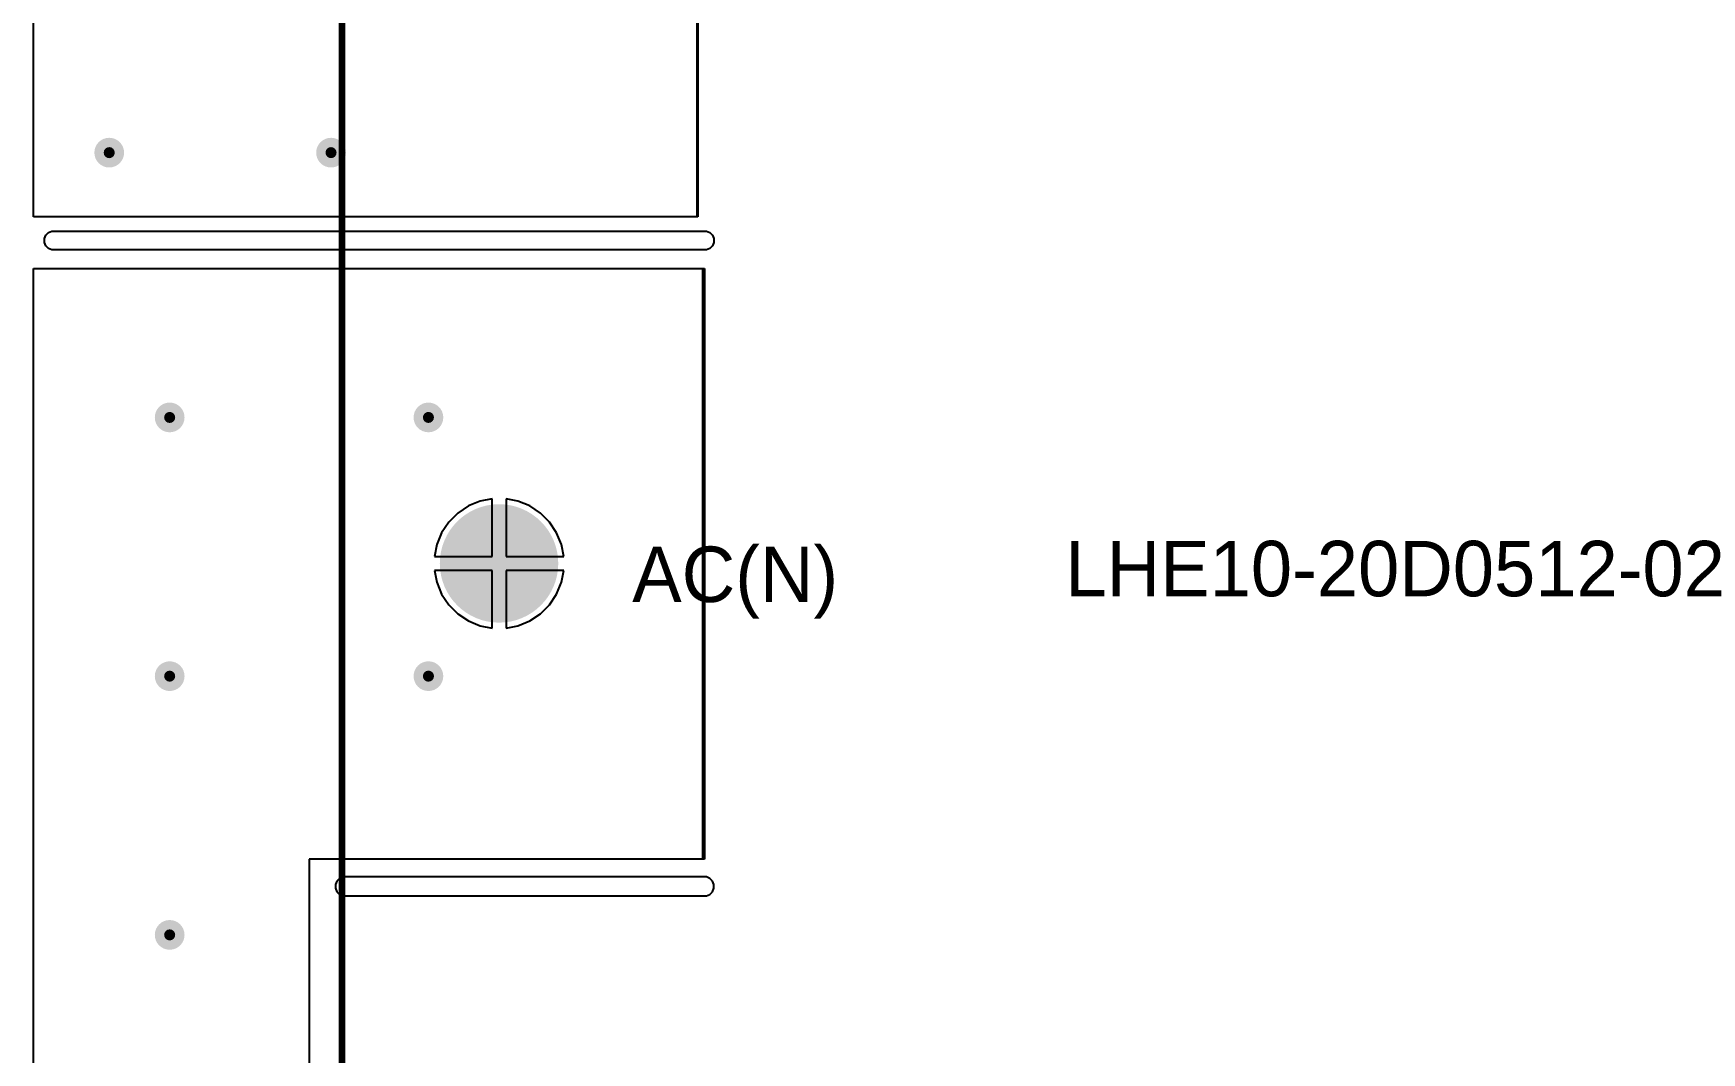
# Model space of a CAD drawing. Header units: millimetres. Extents: x -3 to 175, y -4 to 177.
# Drawn here: x -2.81 to 42.32, y 37.34 to 64.91 of the extents above; entities that cross this region are included whole.
import ezdxf

# ---------------------------------------------------------------- set-up
doc = ezdxf.new("R2010")
doc.units = ezdxf.units.MM
for name, color, linetype in [('BottomLayer', 5, 'Continuous'), ('BottomSolder', 6, 'Continuous'), ('MultiLayer', 9, 'Continuous'), ('PadHoleLayer', 156, 'Continuous'), ('TopLayer', 1, 'Continuous'), ('TopOverlay', 2, 'Continuous'), ('TopSolder', 216, 'Continuous'), ('ViaHoleLayer', 16, 'Continuous')]:
    doc.layers.add(name, color=color, linetype=linetype)

# ---------------------------------------------------------------- blocks, each defined once
blk = doc.blocks.new('LHE10_20D0512_02_44')
at = {"layer": 'BottomLayer'}
h = blk.add_hatch(color=5, dxfattribs=at)
edge = h.paths.add_edge_path()
edge.add_arc((-23.5, 0), 1.5, 0, 360)
at = {"layer": 'BottomSolder'}
h = blk.add_hatch(color=6, dxfattribs=at)
edge = h.paths.add_edge_path()
edge.add_arc((-23.5, 0), 1.602, 0, 360)
at = {"layer": 'MultiLayer'}
h = blk.add_hatch(color=9, dxfattribs=at)
edge = h.paths.add_edge_path()
edge.add_arc((-23.5, 0), 1.5, 0, 360)
at = {"layer": 'PadHoleLayer'}
h = blk.add_hatch(color=156, dxfattribs=at)
edge = h.paths.add_edge_path()
edge.add_arc((-23.5, 0), 0.75, 0, 360)
at = {"layer": 'TopLayer'}
h = blk.add_hatch(color=1, dxfattribs=at)
edge = h.paths.add_edge_path()
edge.add_arc((-23.5, 0), 1.5, 0, 360)
at = {"layer": 'TopSolder'}
h = blk.add_hatch(color=216, dxfattribs=at)
edge = h.paths.add_edge_path()
edge.add_arc((-23.5, 0), 1.602, 0, 360)
at = {"layer": 'TopOverlay', "const_width": 0.175}
blk.add_lwpolyline([(-27.75, -22.75), (-27.75, 22.75)], dxfattribs=at)
at = {"layer": 'TopOverlay'}
for s, p in [('AC(N)', (-19.897, -1.044)), ('LHE10-20D0512-02', (-8.179, -0.889))]:
    blk.add_text(s, height=1.5, rotation=360, dxfattribs=at).set_placement(p)

msp = doc.modelspace()

# ---------------------------------------------------------------- hatches: boundary and pattern name
at = {"layer": 'BottomLayer'}
h = msp.add_hatch(color=5, dxfattribs=at)
edge = h.paths.add_edge_path()
edge.add_arc((-0.762, 61.685), 0.3, 0, 360)
h = msp.add_hatch(color=5, dxfattribs=at)
edge = h.paths.add_edge_path()
edge.add_arc((5.238, 61.685), 0.3, 0, 360)
h = msp.add_hatch(color=5, dxfattribs=at)
edge = h.paths.add_edge_path()
edge.add_arc((0.873, 54.521), 0.3, 0, 360)
h = msp.add_hatch(color=5, dxfattribs=at)
edge = h.paths.add_edge_path()
edge.add_arc((7.873, 54.521), 0.3, 0, 360)
h = msp.add_hatch(color=5, dxfattribs=at)
edge = h.paths.add_edge_path()
edge.add_arc((0.873, 47.521), 0.3, 0, 360)
h = msp.add_hatch(color=5, dxfattribs=at)
edge = h.paths.add_edge_path()
edge.add_arc((7.873, 47.521), 0.3, 0, 360)
h = msp.add_hatch(color=5, dxfattribs=at)
edge = h.paths.add_edge_path()
edge.add_arc((0.873, 40.521), 0.3, 0, 360)
at = {"layer": 'BottomSolder'}
h = msp.add_hatch(color=6, dxfattribs=at)
edge = h.paths.add_edge_path()
edge.add_arc((-0.762, 61.685), 0.402, 0, 360)
h = msp.add_hatch(color=6, dxfattribs=at)
edge = h.paths.add_edge_path()
edge.add_arc((5.238, 61.685), 0.402, 0, 360)
h = msp.add_hatch(color=6, dxfattribs=at)
edge = h.paths.add_edge_path()
edge.add_arc((0.873, 54.521), 0.402, 0, 360)
h = msp.add_hatch(color=6, dxfattribs=at)
edge = h.paths.add_edge_path()
edge.add_arc((7.873, 54.521), 0.402, 0, 360)
h = msp.add_hatch(color=6, dxfattribs=at)
edge = h.paths.add_edge_path()
edge.add_arc((0.873, 47.521), 0.402, 0, 360)
h = msp.add_hatch(color=6, dxfattribs=at)
edge = h.paths.add_edge_path()
edge.add_arc((7.873, 47.521), 0.402, 0, 360)
h = msp.add_hatch(color=6, dxfattribs=at)
edge = h.paths.add_edge_path()
edge.add_arc((0.873, 40.521), 0.402, 0, 360)
at = {"layer": 'TopLayer'}
h = msp.add_hatch(color=1, dxfattribs=at)
edge = h.paths.add_edge_path()
edge.add_arc((-0.762, 61.685), 0.3, 0, 360)
h = msp.add_hatch(color=1, dxfattribs=at)
edge = h.paths.add_edge_path()
edge.add_arc((5.238, 61.685), 0.3, 0, 360)
h = msp.add_hatch(color=1, dxfattribs=at)
edge = h.paths.add_edge_path()
edge.add_arc((0.873, 54.521), 0.3, 0, 360)
h = msp.add_hatch(color=1, dxfattribs=at)
edge = h.paths.add_edge_path()
edge.add_arc((7.873, 54.521), 0.3, 0, 360)
h = msp.add_hatch(color=1, dxfattribs=at)
edge = h.paths.add_edge_path()
edge.add_arc((0.873, 47.521), 0.3, 0, 360)
h = msp.add_hatch(color=1, dxfattribs=at)
edge = h.paths.add_edge_path()
edge.add_arc((7.873, 47.521), 0.3, 0, 360)
h = msp.add_hatch(color=1, dxfattribs=at)
edge = h.paths.add_edge_path()
edge.add_arc((0.873, 40.521), 0.3, 0, 360)
at = {"layer": 'TopSolder'}
h = msp.add_hatch(color=216, dxfattribs=at)
edge = h.paths.add_edge_path()
edge.add_arc((-0.762, 61.685), 0.402, 0, 360)
h = msp.add_hatch(color=216, dxfattribs=at)
edge = h.paths.add_edge_path()
edge.add_arc((5.238, 61.685), 0.402, 0, 360)
h = msp.add_hatch(color=216, dxfattribs=at)
edge = h.paths.add_edge_path()
edge.add_arc((0.873, 54.521), 0.402, 0, 360)
h = msp.add_hatch(color=216, dxfattribs=at)
edge = h.paths.add_edge_path()
edge.add_arc((7.873, 54.521), 0.402, 0, 360)
h = msp.add_hatch(color=216, dxfattribs=at)
edge = h.paths.add_edge_path()
edge.add_arc((0.873, 47.521), 0.402, 0, 360)
h = msp.add_hatch(color=216, dxfattribs=at)
edge = h.paths.add_edge_path()
edge.add_arc((7.873, 47.521), 0.402, 0, 360)
h = msp.add_hatch(color=216, dxfattribs=at)
edge = h.paths.add_edge_path()
edge.add_arc((0.873, 40.521), 0.402, 0, 360)
at = {"layer": 'ViaHoleLayer'}
h = msp.add_hatch(color=16, dxfattribs=at)
edge = h.paths.add_edge_path()
edge.add_arc((-0.762, 61.685), 0.15, 0, 360)
h = msp.add_hatch(color=16, dxfattribs=at)
edge = h.paths.add_edge_path()
edge.add_arc((5.238, 61.685), 0.15, 0, 360)
h = msp.add_hatch(color=16, dxfattribs=at)
edge = h.paths.add_edge_path()
edge.add_arc((0.873, 54.521), 0.15, 0, 360)
h = msp.add_hatch(color=16, dxfattribs=at)
edge = h.paths.add_edge_path()
edge.add_arc((7.873, 54.521), 0.15, 0, 360)
h = msp.add_hatch(color=16, dxfattribs=at)
edge = h.paths.add_edge_path()
edge.add_arc((0.873, 47.521), 0.15, 0, 360)
h = msp.add_hatch(color=16, dxfattribs=at)
edge = h.paths.add_edge_path()
edge.add_arc((7.873, 47.521), 0.15, 0, 360)
h = msp.add_hatch(color=16, dxfattribs=at)
edge = h.paths.add_edge_path()
edge.add_arc((0.873, 40.521), 0.15, 0, 360)

# ---------------------------------------------------------------- linework, layer by layer
at = {"layer": 'BottomLayer'}
for p, q in [((-2.814, 59.944), (-2.814, 88.976)), ((15.164, 88.976), (15.164, 59.944)), ((15.164, 59.944), (-2.814, 59.944)), ((-2.814, -3.272), (-2.814, 58.547)), ((-2.814, 58.547), (15.342, 58.547)), ((15.342, 58.547), (15.342, 42.57)), ((8.665, 51.934), (8.421, 51.69)), ((8.953, 52.126), (8.665, 51.934)), ((9.272, 52.258), (8.953, 52.126)), ((9.593, 52.322), (9.272, 52.258)), ((9.593, 50.762), (9.593, 52.322)), ((10.295, 52.258), (9.974, 52.322)), ((9.974, 52.322), (9.974, 50.762)), ((10.614, 52.126), (10.295, 52.258)), ((10.902, 51.934), (10.614, 52.126)), ((11.146, 51.69), (10.902, 51.934)), ((8.421, 51.69), (8.229, 51.402)), ((11.338, 51.402), (11.146, 51.69)), ((8.097, 51.083), (8.033, 50.762)), ((8.229, 51.402), (8.097, 51.083)), ((11.47, 51.083), (11.338, 51.402)), ((11.534, 50.762), (11.47, 51.083)), ((8.033, 50.762), (9.593, 50.762)), ((9.974, 50.762), (11.534, 50.762)), ((9.593, 50.381), (8.033, 50.381)), ((8.033, 50.381), (8.097, 50.06)), ((9.593, 48.821), (9.593, 50.381)), ((11.534, 50.381), (9.974, 50.381)), ((9.974, 50.381), (9.974, 48.821)), ((11.47, 50.06), (11.534, 50.381)), ((8.097, 50.06), (8.229, 49.741)), ((8.229, 49.741), (8.421, 49.453)), ((11.146, 49.453), (11.338, 49.741)), ((11.338, 49.741), (11.47, 50.06)), ((8.421, 49.453), (8.665, 49.209)), ((8.665, 49.209), (8.953, 49.017)), ((10.614, 49.017), (10.902, 49.209)), ((10.902, 49.209), (11.146, 49.453)), ((8.953, 49.017), (9.272, 48.885)), ((9.272, 48.885), (9.593, 48.821)), ((9.974, 48.821), (10.295, 48.885)), ((10.295, 48.885), (10.614, 49.017)), ((15.342, 42.57), (4.648, 42.57)), ((4.648, 42.57), (4.648, 19.99))]:
    msp.add_line(p, q, dxfattribs=at)
at = {"layer": 'MultiLayer'}
for p, q in [((-2.515, 59.36), (-2.476, 59.453)), ((-2.515, 59.309), (-2.515, 59.36)), ((-2.515, 59.258), (-2.515, 59.309)), ((-2.476, 59.165), (-2.515, 59.258)), ((-2.476, 59.453), (-2.404, 59.524)), ((-2.404, 59.094), (-2.476, 59.165)), ((-2.404, 59.524), (-2.311, 59.563)), ((-2.311, 59.563), (-2.261, 59.563)), ((-2.261, 59.563), (-2.261, 59.563)), ((-2.261, 59.563), (15.342, 59.563)), ((15.342, 59.563), (15.392, 59.563)), ((15.392, 59.563), (15.485, 59.524)), ((15.485, 59.524), (15.557, 59.453)), ((15.557, 59.165), (15.485, 59.094)), ((15.557, 59.453), (15.596, 59.36)), ((15.596, 59.258), (15.557, 59.165)), ((15.596, 59.36), (15.596, 59.309)), ((15.596, 59.309), (15.596, 59.258)), ((-2.311, 59.055), (-2.404, 59.094)), ((-2.261, 59.055), (-2.311, 59.055)), ((15.342, 59.055), (-2.261, 59.055)), ((15.392, 59.055), (15.342, 59.055)), ((15.342, 59.055), (15.342, 59.055)), ((15.485, 59.094), (15.392, 59.055)), ((5.398, 41.978), (5.359, 41.884)), ((5.47, 42.049), (5.398, 41.978)), ((5.563, 42.088), (5.47, 42.049)), ((5.613, 42.088), (5.563, 42.088)), ((15.342, 42.088), (5.613, 42.088)), ((15.392, 42.088), (15.342, 42.088)), ((15.342, 42.088), (15.342, 42.088)), ((15.485, 42.049), (15.392, 42.088)), ((15.557, 41.978), (15.485, 42.049)), ((15.596, 41.884), (15.557, 41.978)), ((5.359, 41.884), (5.359, 41.834)), ((5.359, 41.834), (5.359, 41.783)), ((5.359, 41.783), (5.398, 41.69)), ((5.398, 41.69), (5.47, 41.618)), ((5.47, 41.618), (5.563, 41.58)), ((5.563, 41.58), (5.613, 41.58)), ((5.613, 41.58), (5.613, 41.58)), ((5.613, 41.58), (15.342, 41.58)), ((15.342, 41.58), (15.392, 41.58)), ((15.392, 41.58), (15.485, 41.618)), ((15.485, 41.618), (15.557, 41.69)), ((15.557, 41.69), (15.596, 41.783)), ((15.596, 41.834), (15.596, 41.884)), ((15.596, 41.783), (15.596, 41.834))]:
    msp.add_line(p, q, dxfattribs=at)
at = {"layer": 'TopLayer'}
for p, q in [((-2.814, 59.944), (-2.814, 88.976)), ((15.138, 88.976), (15.138, 59.944)), ((15.138, 59.944), (-2.814, 59.944)), ((-2.814, -3.272), (-2.814, 58.547)), ((-2.814, 58.547), (15.291, 58.547)), ((15.291, 58.547), (15.291, 42.57)), ((8.665, 51.934), (8.421, 51.69)), ((8.953, 52.126), (8.665, 51.934)), ((9.272, 52.258), (8.953, 52.126)), ((9.593, 52.322), (9.272, 52.258)), ((9.593, 50.762), (9.593, 52.322)), ((10.295, 52.258), (9.974, 52.322)), ((9.974, 52.322), (9.974, 50.762)), ((10.614, 52.126), (10.295, 52.258)), ((10.902, 51.934), (10.614, 52.126)), ((11.146, 51.69), (10.902, 51.934)), ((8.421, 51.69), (8.229, 51.402)), ((11.338, 51.402), (11.146, 51.69)), ((8.097, 51.083), (8.033, 50.762)), ((8.229, 51.402), (8.097, 51.083)), ((11.47, 51.083), (11.338, 51.402)), ((11.534, 50.762), (11.47, 51.083)), ((8.033, 50.762), (9.593, 50.762)), ((9.974, 50.762), (11.534, 50.762)), ((9.593, 50.381), (8.033, 50.381)), ((8.033, 50.381), (8.097, 50.06)), ((9.593, 48.821), (9.593, 50.381)), ((11.534, 50.381), (9.974, 50.381)), ((9.974, 50.381), (9.974, 48.821)), ((11.47, 50.06), (11.534, 50.381)), ((8.097, 50.06), (8.229, 49.741)), ((8.229, 49.741), (8.421, 49.453)), ((11.146, 49.453), (11.338, 49.741)), ((11.338, 49.741), (11.47, 50.06)), ((8.421, 49.453), (8.665, 49.209)), ((8.665, 49.209), (8.953, 49.017)), ((10.614, 49.017), (10.902, 49.209)), ((10.902, 49.209), (11.146, 49.453)), ((8.953, 49.017), (9.272, 48.885)), ((9.272, 48.885), (9.593, 48.821)), ((9.974, 48.821), (10.295, 48.885)), ((10.295, 48.885), (10.614, 49.017)), ((15.291, 42.57), (4.648, 42.57)), ((4.648, 42.57), (4.648, 19.99))]:
    msp.add_line(p, q, dxfattribs=at)

# ---------------------------------------------------------------- block references
msp.add_blockref('LHE10_20D0512_02_44', (33.283, 50.571))

doc.saveas('drawing.dxf')
